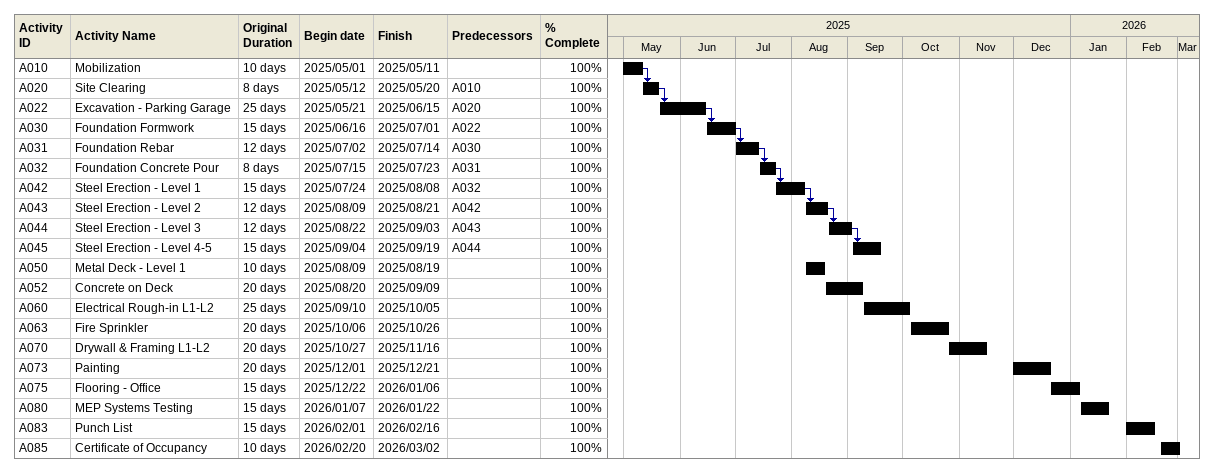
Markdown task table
| ID | Task | Original duration | Start | Finish | Predecessors | % complete |
|---|---|---|---|---|---|---|
| A010 | Mobilization | 10d | 2025-05-01 | 2025-05-11 |  | 100 |
| A020 | Site Clearing | 8d | 2025-05-12 | 2025-05-20 | A010 | 100 |
| A022 | Excavation - Parking Garage | 25d | 2025-05-21 | 2025-06-15 | A020 | 100 |
| A030 | Foundation Formwork | 15d | 2025-06-16 | 2025-07-01 | A022 | 100 |
| A031 | Foundation Rebar | 12d | 2025-07-02 | 2025-07-14 | A030 | 100 |
| A032 | Foundation Concrete Pour | 8d | 2025-07-15 | 2025-07-23 | A031 | 100 |
| A042 | Steel Erection - Level 1 | 15d | 2025-07-24 | 2025-08-08 | A032 | 100 |
| A043 | Steel Erection - Level 2 | 12d | 2025-08-09 | 2025-08-21 | A042 | 100 |
| A044 | Steel Erection - Level 3 | 12d | 2025-08-22 | 2025-09-03 | A043 | 100 |
| A045 | Steel Erection - Level 4-5 | 15d | 2025-09-04 | 2025-09-19 | A044 | 100 |
| A050 | Metal Deck - Level 1 | 10d | 2025-08-09 | 2025-08-19 |  | 100 |
| A052 | Concrete on Deck | 20d | 2025-08-20 | 2025-09-09 |  | 100 |
| A060 | Electrical Rough-in L1-L2 | 25d | 2025-09-10 | 2025-10-05 |  | 100 |
| A063 | Fire Sprinkler | 20d | 2025-10-06 | 2025-10-26 |  | 100 |
| A070 | Drywall & Framing L1-L2 | 20d | 2025-10-27 | 2025-11-16 |  | 100 |
| A073 | Painting | 20d | 2025-12-01 | 2025-12-21 |  | 100 |
| A075 | Flooring - Office | 15d | 2025-12-22 | 2026-01-06 |  | 100 |
| A080 | MEP Systems Testing | 15d | 2026-01-07 | 2026-01-22 |  | 100 |
| A083 | Punch List | 15d | 2026-02-01 | 2026-02-16 |  | 100 |
| A085 | Certificate of Occupancy | 10d | 2026-02-20 | 2026-03-02 |  | 100 |
